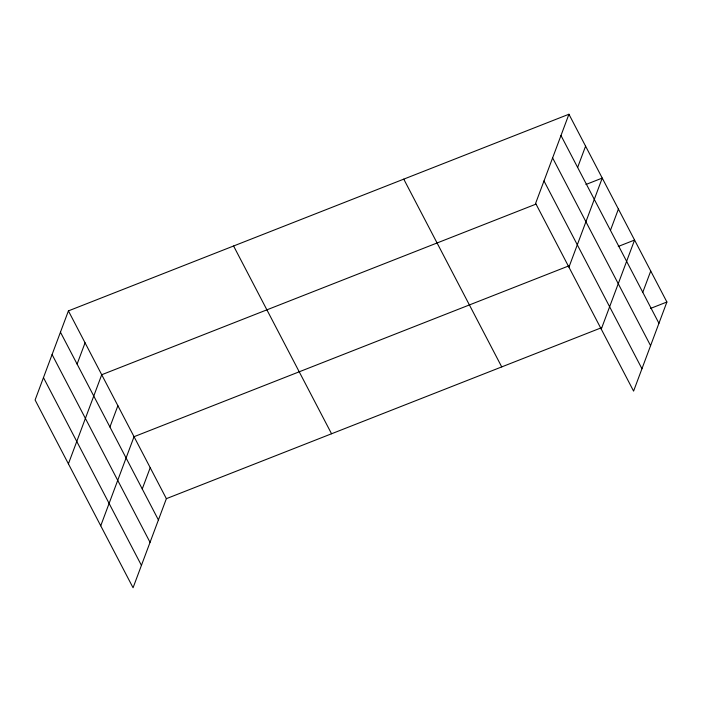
<?xml version="1.0" encoding="UTF-8"?>
<svg xmlns="http://www.w3.org/2000/svg" width="702" height="702" viewBox="0 0 702 702"><rect width="100%" height="100%" fill="white"/><g stroke="black" fill="none" stroke-linecap="round" stroke-linejoin="round"><path stroke-width="1.05" d="M568.936 114.242L535.626 203.334L633.59 391.111L666.9 302.009L568.936 114.242L68.41 310.889L35.1 399.991L133.064 587.758L166.374 498.666L601.649 327.65M77.106 364.092L85.065 342.813M68.41 463.829L101.72 374.736L535.968 204.124M109.924 427L117.883 405.712M100.737 525.798L134.047 436.697L569.322 265.689M142.252 488.961L150.21 467.681M577.632 167.445L585.591 146.165M568.936 267.181L602.246 178.08L585.933 184.494M610.45 230.353L618.409 209.064M601.263 329.141L634.573 240.049L618.26 246.455M642.778 292.313L650.736 271.033M650.587 308.424L666.9 302.009M560.986 135.53L658.941 323.297M552.614 157.906L650.578 345.674M543.997 180.958L641.953 368.734M403.764 179.133L501.728 366.909M233.59 245.998L331.546 433.766M68.41 310.889L166.374 498.666M60.451 332.178L158.415 519.945M52.088 354.554L150.044 542.321M43.463 377.606L141.427 565.382"/></g></svg>
